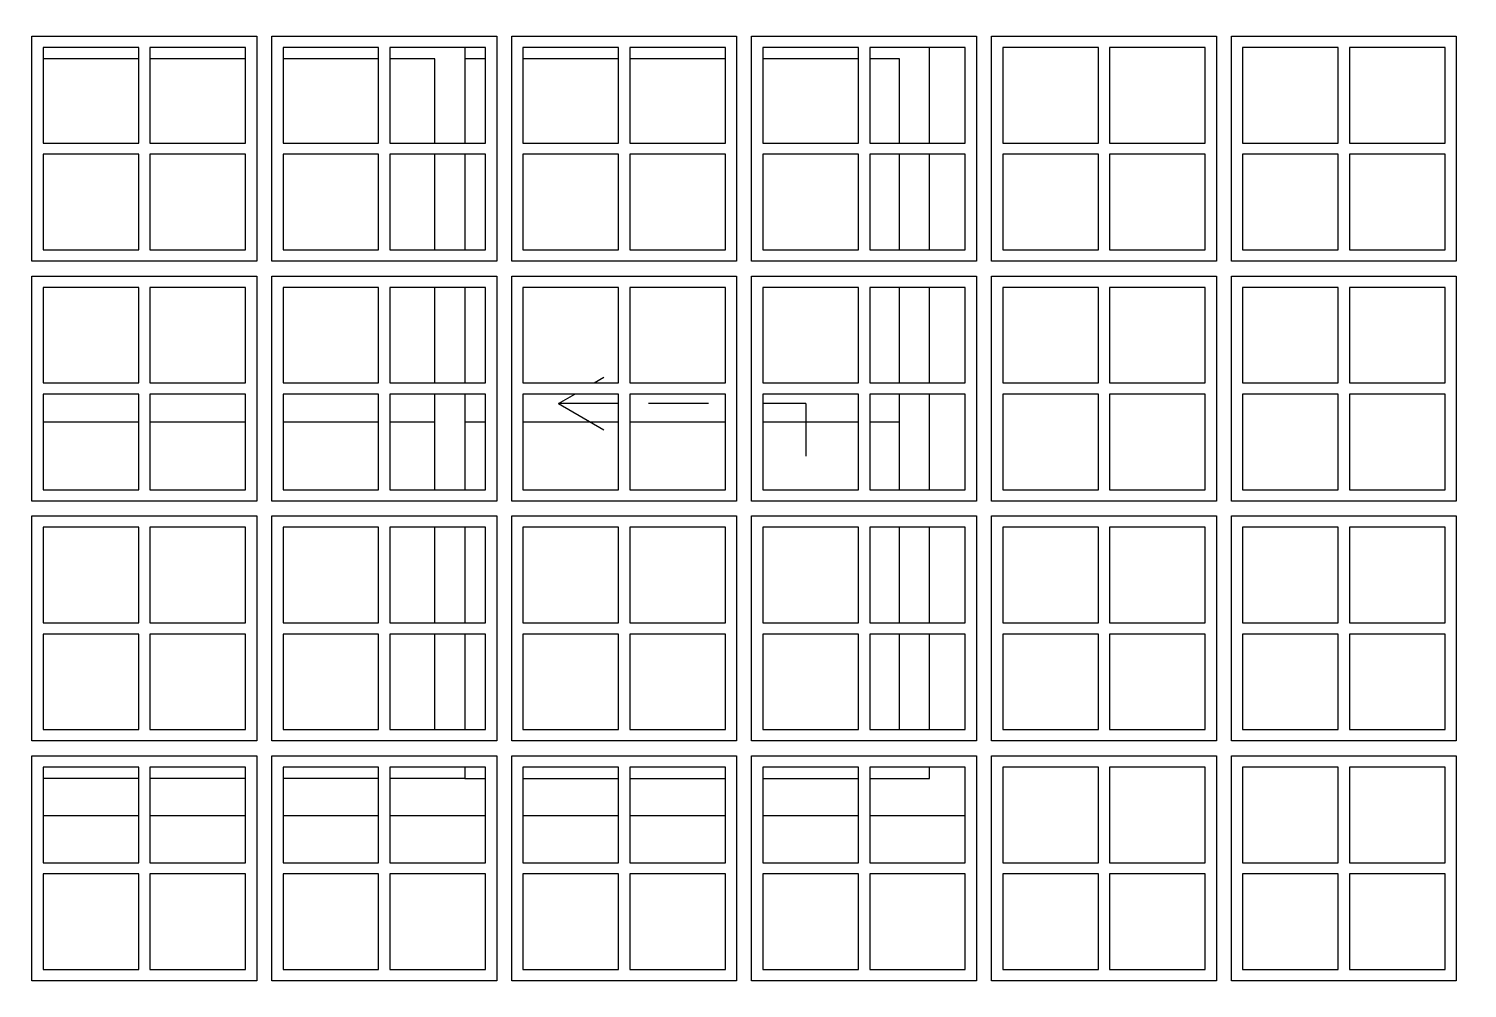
# Model space of a CAD drawing. Header units: metres. Extents: x -77 to 95, y 0 to 9.
# Drawn here: x -13.517 to -11.598, y 0.97 to 2.25 of the extents above; entities that cross this region are included whole.
import ezdxf

# ---------------------------------------------------------------- set-up
doc = ezdxf.new("R2010")
doc.units = ezdxf.units.M
doc.header["$MEASUREMENT"] = 0
doc.layers.add('COTAS EXECUTIVO.EXEC', color=7, linetype='Continuous')
for name, color, linetype, lineweight, true_color in [('COTAS EXECUTIVO.EXEC_Caneta_No__25', 7, 'Continuous', 13, 0x982312), ('Janelas Archicad_Caneta_No__9', 7, 'Continuous', 5, 0x020202), ('Janelas Archicad_Caneta_No__97', 7, 'Continuous', 5, 0x6b6b6b)]:
    doc.layers.add(name, color=color, linetype=linetype, lineweight=lineweight, true_color=true_color)
doc.layers.add('Janelas Archicad_Caneta_No__241', color=7, linetype='Continuous', lineweight=13)
doc.layers.add('Janelas Archicad_Caneta_No__43', color=44, linetype='Continuous', lineweight=0)
doc.styles.add('ESTILO_GERADO_1', font='arial.ttf')
doc.dimstyles.new('ESTILO_GERADO__4', dxfattribs={"dimtxt": 0.1, "dimasz": 0.0475, "dimexe": 0.18, "dimexo": 0.576106, "dimgap": 0, "dimtad": 1, "dimzin": 0, "dimdsep": 46, "dimtxsty": 'ESTILO_GERADO_1', "dimblk": 'ARROWHEAD_11', "dimblk1": 'ARROWHEAD_11', "dimblk2": 'ARROWHEAD_11', "dimcen": 0.09, "dimclrd": 256, "dimclre": 256, "dimclrt": 256, "dimadec": 0, "dimazin": 0, "dimtfac": 1, "dimtdec": 4, "dimtmove": 0, "dimatfit": 3, "dimfxl": 0, "dimtolj": 1, "dimtzin": 0, "dimarcsym": 0})

# ---------------------------------------------------------------- blocks, each defined once
blk = doc.blocks.new('*D12', base_point=(-62.4632, 0))
at = {"layer": 'COTAS EXECUTIVO.EXEC_Caneta_No__25', "linetype": 'Continuous', "lineweight": 13, "true_color": 0x982312}
for points in [[(-1.472, 3.25), (-1.4711, 3.2452), (-1.4684, 3.2412), (-1.4643, 3.2385), (-1.4595, 3.2375), (-1.4547, 3.2385), (-1.4507, 3.2412), (-1.448, 3.2452), (-1.447, 3.25), (-1.448, 3.2548), (-1.4507, 3.2588), (-1.4547, 3.2615), (-1.4595, 3.2625), (-1.4643, 3.2615), (-1.4684, 3.2588), (-1.4711, 3.2548)], [(-1.472, -0.015), (-1.4711, -0.0198), (-1.4684, -0.0238), (-1.4643, -0.0265), (-1.4595, -0.0275), (-1.4547, -0.0265), (-1.4507, -0.0238), (-1.448, -0.0198), (-1.447, -0.015), (-1.448, -0.0102), (-1.4507, -0.0062), (-1.4547, -0.0035), (-1.4595, -0.0025), (-1.4643, -0.0035), (-1.4684, -0.0062), (-1.4711, -0.0102)]]:
    blk.add_hatch(color=24, dxfattribs=at).paths.add_polyline_path(points)
at = {"layer": 'COTAS EXECUTIVO.EXEC_Caneta_No__25', "color": 24, "linetype": 'Continuous', "lineweight": 13, "true_color": 0x982312}
for p, q in [((-1.472, 3.25), (-2.0356, 3.25)), ((-1.4126, 3.25), (-1.447, 3.25)), ((-1.4595, -0.0025), (-1.4595, 3.2375)), ((-1.472, -0.015), (-2.0356, -0.015)), ((-1.4126, -0.015), (-1.447, -0.015)), ((-1.4595, -0.04), (-1.4595, -0.0275))]:
    blk.add_line(p, q, dxfattribs=at)
for centre in [(-1.4595, 3.25), (-1.4595, -0.015)]:
    blk.add_circle(centre, 0.0125, dxfattribs=at)
at = {"layer": 'COTAS EXECUTIVO.EXEC_Caneta_No__25', "color": 24, "lineweight": 13, "true_color": 0x982312, "insert": (-1.4795, 1.484), "char_height": 0.1, "attachment_point": 7, "rotation": 90, "style": 'ESTILO_GERADO_1'}
blk.add_mtext('\\A1;{\\pql;\\fArial|b0|i0|c0|p0;\\W1.000000;3,26}', dxfattribs=at)
blk = doc.blocks.new('ARROWHEAD_11')
at = {"color": 0, "linetype": 'Continuous', "lineweight": 0}
blk.add_line((0, 0), (-1, 0), dxfattribs=at)
at = {"color": 0, "linetype": 'Continuous', "lineweight": 0, "const_width": 0.25, "flags": 128}
blk.add_lwpolyline([(-0.125, 0, 1), (0.125, 0, 1)], format="xyb", close=True, dxfattribs=at)

msp = doc.modelspace()

# ---------------------------------------------------------------- linework, layer by layer
at = {"layer": 'Janelas Archicad_Caneta_No__241', "color": 7, "linetype": 'Continuous', "lineweight": 13}
for p, q in [((-13.3702, 1.2), (-13.4977, 1.2)), ((-13.2277, 1.2), (-13.3552, 1.2)), ((-13.0502, 1.2), (-13.1777, 1.2)), ((-12.9077, 1.2), (-13.0352, 1.2)), ((-12.7302, 1.2), (-12.8577, 1.2)), ((-12.5877, 1.2), (-12.7152, 1.2)), ((-12.4102, 1.2), (-12.5377, 1.2)), ((-12.2677, 1.2), (-12.3952, 1.2))]:
    msp.add_line(p, q, dxfattribs=at)
at = {"layer": 'Janelas Archicad_Caneta_No__43', "color": 44, "linetype": 'Continuous', "lineweight": 0}
for p, q in [((-13.5127, 1.94), (-13.5127, 2.24)), ((-13.5127, 2.24), (-13.2127, 2.24)), ((-13.2127, 2.24), (-13.2127, 1.94)), ((-13.1927, 1.94), (-13.1927, 2.24)), ((-13.1927, 2.24), (-12.8927, 2.24)), ((-12.8927, 2.24), (-12.8927, 1.94)), ((-12.8727, 1.94), (-12.8727, 2.24)), ((-12.8727, 2.24), (-12.5727, 2.24)), ((-12.5727, 2.24), (-12.5727, 1.94)), ((-12.5527, 1.94), (-12.5527, 2.24)), ((-12.5527, 2.24), (-12.2527, 2.24)), ((-12.2527, 2.24), (-12.2527, 1.94)), ((-12.2327, 1.94), (-12.2327, 2.24)), ((-12.2327, 2.24), (-11.9327, 2.24)), ((-11.9327, 2.24), (-11.9327, 1.94)), ((-11.9127, 1.94), (-11.9127, 2.24)), ((-11.9127, 2.24), (-11.6127, 2.24)), ((-11.6127, 2.24), (-11.6127, 1.94)), ((-13.3702, 2.225), (-13.4977, 2.225)), ((-13.4977, 2.225), (-13.4977, 2.0975)), ((-13.3702, 2.0975), (-13.3702, 2.225)), ((-13.2277, 2.225), (-13.3552, 2.225)), ((-13.3552, 2.225), (-13.3552, 2.0975)), ((-13.2277, 2.0975), (-13.2277, 2.225)), ((-13.0502, 2.225), (-13.1777, 2.225)), ((-13.1777, 2.225), (-13.1777, 2.0975)), ((-13.0502, 2.0975), (-13.0502, 2.225)), ((-12.9077, 2.225), (-13.0352, 2.225)), ((-13.0352, 2.225), (-13.0352, 2.0975)), ((-12.9077, 2.0975), (-12.9077, 2.225)), ((-12.7302, 2.225), (-12.8577, 2.225)), ((-12.8577, 2.225), (-12.8577, 2.0975)), ((-12.7302, 2.0975), (-12.7302, 2.225)), ((-12.5877, 2.225), (-12.7152, 2.225)), ((-12.7152, 2.225), (-12.7152, 2.0975)), ((-12.5877, 2.0975), (-12.5877, 2.225)), ((-12.4102, 2.225), (-12.5377, 2.225)), ((-12.5377, 2.225), (-12.5377, 2.0975)), ((-12.4102, 2.0975), (-12.4102, 2.225)), ((-12.2677, 2.225), (-12.3952, 2.225)), ((-12.3952, 2.225), (-12.3952, 2.0975)), ((-12.2677, 2.0975), (-12.2677, 2.225)), ((-12.0902, 2.225), (-12.2177, 2.225)), ((-12.2177, 2.225), (-12.2177, 2.0975)), ((-12.0902, 2.0975), (-12.0902, 2.225)), ((-11.9477, 2.225), (-12.0752, 2.225)), ((-12.0752, 2.225), (-12.0752, 2.0975)), ((-11.9477, 2.0975), (-11.9477, 2.225)), ((-11.7702, 2.225), (-11.8977, 2.225)), ((-11.8977, 2.225), (-11.8977, 2.0975)), ((-11.7702, 2.0975), (-11.7702, 2.225)), ((-11.6277, 2.225), (-11.7552, 2.225)), ((-11.7552, 2.225), (-11.7552, 2.0975)), ((-11.6277, 2.0975), (-11.6277, 2.225)), ((-13.4977, 2.0975), (-13.3702, 2.0975)), ((-13.3552, 2.0975), (-13.2277, 2.0975)), ((-13.1777, 2.0975), (-13.0502, 2.0975)), ((-13.0352, 2.0975), (-12.9077, 2.0975)), ((-12.8577, 2.0975), (-12.7302, 2.0975)), ((-12.7152, 2.0975), (-12.5877, 2.0975)), ((-12.5377, 2.0975), (-12.4102, 2.0975)), ((-12.3952, 2.0975), (-12.2677, 2.0975)), ((-12.2177, 2.0975), (-12.0902, 2.0975)), ((-12.0752, 2.0975), (-11.9477, 2.0975)), ((-11.8977, 2.0975), (-11.7702, 2.0975)), ((-11.7552, 2.0975), (-11.6277, 2.0975)), ((-13.3702, 2.0825), (-13.4977, 2.0825)), ((-13.4977, 2.0825), (-13.4977, 1.955)), ((-13.3702, 1.955), (-13.3702, 2.0825)), ((-13.2277, 2.0825), (-13.3552, 2.0825)), ((-13.3552, 2.0825), (-13.3552, 1.955)), ((-13.2277, 1.955), (-13.2277, 2.0825)), ((-13.0502, 2.0825), (-13.1777, 2.0825)), ((-13.1777, 2.0825), (-13.1777, 1.955)), ((-13.0502, 1.955), (-13.0502, 2.0825)), ((-12.9077, 2.0825), (-13.0352, 2.0825)), ((-13.0352, 2.0825), (-13.0352, 1.955)), ((-12.9077, 1.955), (-12.9077, 2.0825)), ((-12.7302, 2.0825), (-12.8577, 2.0825)), ((-12.8577, 2.0825), (-12.8577, 1.955)), ((-12.7302, 1.955), (-12.7302, 2.0825)), ((-12.5877, 2.0825), (-12.7152, 2.0825)), ((-12.7152, 2.0825), (-12.7152, 1.955)), ((-12.5877, 1.955), (-12.5877, 2.0825)), ((-12.4102, 2.0825), (-12.5377, 2.0825)), ((-12.5377, 2.0825), (-12.5377, 1.955)), ((-12.4102, 1.955), (-12.4102, 2.0825)), ((-12.2677, 2.0825), (-12.3952, 2.0825)), ((-12.3952, 2.0825), (-12.3952, 1.955)), ((-12.2677, 1.955), (-12.2677, 2.0825)), ((-12.0902, 2.0825), (-12.2177, 2.0825)), ((-12.2177, 2.0825), (-12.2177, 1.955)), ((-12.0902, 1.955), (-12.0902, 2.0825)), ((-11.9477, 2.0825), (-12.0752, 2.0825)), ((-12.0752, 2.0825), (-12.0752, 1.955)), ((-11.9477, 1.955), (-11.9477, 2.0825)), ((-11.7702, 2.0825), (-11.8977, 2.0825)), ((-11.8977, 2.0825), (-11.8977, 1.955)), ((-11.7702, 1.955), (-11.7702, 2.0825)), ((-11.6277, 2.0825), (-11.7552, 2.0825)), ((-11.7552, 2.0825), (-11.7552, 1.955)), ((-11.6277, 1.955), (-11.6277, 2.0825)), ((-13.2127, 1.94), (-13.5127, 1.94)), ((-13.4977, 1.955), (-13.3702, 1.955)), ((-13.3552, 1.955), (-13.2277, 1.955)), ((-12.8927, 1.94), (-13.1927, 1.94)), ((-13.1777, 1.955), (-13.0502, 1.955)), ((-13.0352, 1.955), (-12.9077, 1.955)), ((-12.5727, 1.94), (-12.8727, 1.94)), ((-12.8577, 1.955), (-12.7302, 1.955)), ((-12.7152, 1.955), (-12.5877, 1.955)), ((-12.2527, 1.94), (-12.5527, 1.94)), ((-12.5377, 1.955), (-12.4102, 1.955)), ((-12.3952, 1.955), (-12.2677, 1.955)), ((-11.9327, 1.94), (-12.2327, 1.94)), ((-12.2177, 1.955), (-12.0902, 1.955)), ((-12.0752, 1.955), (-11.9477, 1.955)), ((-11.6127, 1.94), (-11.9127, 1.94)), ((-11.8977, 1.955), (-11.7702, 1.955)), ((-11.7552, 1.955), (-11.6277, 1.955)), ((-13.5127, 1.62), (-13.5127, 1.92)), ((-13.5127, 1.92), (-13.2127, 1.92)), ((-13.2127, 1.92), (-13.2127, 1.62)), ((-13.1927, 1.62), (-13.1927, 1.92)), ((-13.1927, 1.92), (-12.8927, 1.92)), ((-12.8927, 1.92), (-12.8927, 1.62)), ((-12.8727, 1.62), (-12.8727, 1.92)), ((-12.8727, 1.92), (-12.5727, 1.92)), ((-12.5727, 1.92), (-12.5727, 1.62)), ((-12.5527, 1.62), (-12.5527, 1.92)), ((-12.5527, 1.92), (-12.2527, 1.92)), ((-12.2527, 1.92), (-12.2527, 1.62)), ((-12.2327, 1.62), (-12.2327, 1.92)), ((-12.2327, 1.92), (-11.9327, 1.92)), ((-11.9327, 1.92), (-11.9327, 1.62)), ((-11.9127, 1.62), (-11.9127, 1.92)), ((-11.9127, 1.92), (-11.6127, 1.92)), ((-11.6127, 1.92), (-11.6127, 1.62)), ((-13.3702, 1.905), (-13.4977, 1.905)), ((-13.4977, 1.905), (-13.4977, 1.7775)), ((-13.3702, 1.7775), (-13.3702, 1.905)), ((-13.2277, 1.905), (-13.3552, 1.905)), ((-13.3552, 1.905), (-13.3552, 1.7775)), ((-13.2277, 1.7775), (-13.2277, 1.905)), ((-13.0502, 1.905), (-13.1777, 1.905)), ((-13.1777, 1.905), (-13.1777, 1.7775)), ((-13.0502, 1.7775), (-13.0502, 1.905)), ((-12.9077, 1.905), (-13.0352, 1.905)), ((-13.0352, 1.905), (-13.0352, 1.7775)), ((-12.9077, 1.7775), (-12.9077, 1.905)), ((-12.7302, 1.905), (-12.8577, 1.905)), ((-12.8577, 1.905), (-12.8577, 1.7775)), ((-12.7302, 1.7775), (-12.7302, 1.905)), ((-12.5877, 1.905), (-12.7152, 1.905)), ((-12.7152, 1.905), (-12.7152, 1.7775)), ((-12.5877, 1.7775), (-12.5877, 1.905)), ((-12.4102, 1.905), (-12.5377, 1.905)), ((-12.5377, 1.905), (-12.5377, 1.7775)), ((-12.4102, 1.7775), (-12.4102, 1.905)), ((-12.2677, 1.905), (-12.3952, 1.905)), ((-12.3952, 1.905), (-12.3952, 1.7775)), ((-12.2677, 1.7775), (-12.2677, 1.905)), ((-12.0902, 1.905), (-12.2177, 1.905)), ((-12.2177, 1.905), (-12.2177, 1.7775)), ((-12.0902, 1.7775), (-12.0902, 1.905)), ((-11.9477, 1.905), (-12.0752, 1.905)), ((-12.0752, 1.905), (-12.0752, 1.7775)), ((-11.9477, 1.7775), (-11.9477, 1.905)), ((-11.7702, 1.905), (-11.8977, 1.905)), ((-11.8977, 1.905), (-11.8977, 1.7775)), ((-11.7702, 1.7775), (-11.7702, 1.905)), ((-11.6277, 1.905), (-11.7552, 1.905)), ((-11.7552, 1.905), (-11.7552, 1.7775)), ((-11.6277, 1.7775), (-11.6277, 1.905)), ((-13.4977, 1.7775), (-13.3702, 1.7775)), ((-13.3552, 1.7775), (-13.2277, 1.7775)), ((-13.1777, 1.7775), (-13.0502, 1.7775)), ((-13.0352, 1.7775), (-12.9077, 1.7775)), ((-12.8577, 1.7775), (-12.7302, 1.7775)), ((-12.7152, 1.7775), (-12.5877, 1.7775)), ((-12.5377, 1.7775), (-12.4102, 1.7775)), ((-12.3952, 1.7775), (-12.2677, 1.7775)), ((-12.2177, 1.7775), (-12.0902, 1.7775)), ((-12.0752, 1.7775), (-11.9477, 1.7775)), ((-11.8977, 1.7775), (-11.7702, 1.7775)), ((-11.7552, 1.7775), (-11.6277, 1.7775)), ((-13.3702, 1.7625), (-13.4977, 1.7625)), ((-13.4977, 1.7625), (-13.4977, 1.635)), ((-13.3702, 1.635), (-13.3702, 1.7625)), ((-13.2277, 1.7625), (-13.3552, 1.7625)), ((-13.3552, 1.7625), (-13.3552, 1.635)), ((-13.2277, 1.635), (-13.2277, 1.7625)), ((-13.0502, 1.7625), (-13.1777, 1.7625)), ((-13.1777, 1.7625), (-13.1777, 1.635)), ((-13.0502, 1.635), (-13.0502, 1.7625)), ((-12.9077, 1.7625), (-13.0352, 1.7625)), ((-13.0352, 1.7625), (-13.0352, 1.635)), ((-12.9077, 1.635), (-12.9077, 1.7625)), ((-12.7302, 1.7625), (-12.8577, 1.7625)), ((-12.8577, 1.7625), (-12.8577, 1.635)), ((-12.7302, 1.635), (-12.7302, 1.7625)), ((-12.5877, 1.7625), (-12.7152, 1.7625)), ((-12.7152, 1.7625), (-12.7152, 1.635)), ((-12.5877, 1.635), (-12.5877, 1.7625)), ((-12.4102, 1.7625), (-12.5377, 1.7625)), ((-12.5377, 1.7625), (-12.5377, 1.635)), ((-12.4102, 1.635), (-12.4102, 1.7625)), ((-12.2677, 1.7625), (-12.3952, 1.7625)), ((-12.3952, 1.7625), (-12.3952, 1.635)), ((-12.2677, 1.635), (-12.2677, 1.7625)), ((-12.0902, 1.7625), (-12.2177, 1.7625)), ((-12.2177, 1.7625), (-12.2177, 1.635)), ((-12.0902, 1.635), (-12.0902, 1.7625)), ((-11.9477, 1.7625), (-12.0752, 1.7625)), ((-12.0752, 1.7625), (-12.0752, 1.635)), ((-11.9477, 1.635), (-11.9477, 1.7625)), ((-11.7702, 1.7625), (-11.8977, 1.7625)), ((-11.8977, 1.7625), (-11.8977, 1.635)), ((-11.7702, 1.635), (-11.7702, 1.7625)), ((-11.6277, 1.7625), (-11.7552, 1.7625)), ((-11.7552, 1.7625), (-11.7552, 1.635)), ((-11.6277, 1.635), (-11.6277, 1.7625)), ((-13.4977, 1.635), (-13.3702, 1.635)), ((-13.3552, 1.635), (-13.2277, 1.635)), ((-13.1777, 1.635), (-13.0502, 1.635)), ((-13.0352, 1.635), (-12.9077, 1.635)), ((-12.8577, 1.635), (-12.7302, 1.635)), ((-12.7152, 1.635), (-12.5877, 1.635)), ((-12.5377, 1.635), (-12.4102, 1.635)), ((-12.3952, 1.635), (-12.2677, 1.635)), ((-12.2177, 1.635), (-12.0902, 1.635)), ((-12.0752, 1.635), (-11.9477, 1.635)), ((-11.8977, 1.635), (-11.7702, 1.635)), ((-11.7552, 1.635), (-11.6277, 1.635)), ((-13.2127, 1.62), (-13.5127, 1.62)), ((-12.8927, 1.62), (-13.1927, 1.62)), ((-12.5727, 1.62), (-12.8727, 1.62)), ((-12.2527, 1.62), (-12.5527, 1.62)), ((-11.9327, 1.62), (-12.2327, 1.62)), ((-11.6127, 1.62), (-11.9127, 1.62)), ((-13.5127, 1.3), (-13.5127, 1.6)), ((-13.5127, 1.6), (-13.2127, 1.6)), ((-13.2127, 1.6), (-13.2127, 1.3)), ((-13.1927, 1.3), (-13.1927, 1.6)), ((-13.1927, 1.6), (-12.8927, 1.6)), ((-12.8927, 1.6), (-12.8927, 1.3)), ((-12.8727, 1.3), (-12.8727, 1.6)), ((-12.8727, 1.6), (-12.5727, 1.6)), ((-12.5727, 1.6), (-12.5727, 1.3)), ((-12.5527, 1.3), (-12.5527, 1.6)), ((-12.5527, 1.6), (-12.2527, 1.6)), ((-12.2527, 1.6), (-12.2527, 1.3)), ((-12.2327, 1.3), (-12.2327, 1.6)), ((-12.2327, 1.6), (-11.9327, 1.6)), ((-11.9327, 1.6), (-11.9327, 1.3)), ((-11.9127, 1.3), (-11.9127, 1.6)), ((-11.9127, 1.6), (-11.6127, 1.6)), ((-11.6127, 1.6), (-11.6127, 1.3)), ((-13.3702, 1.585), (-13.4977, 1.585)), ((-13.4977, 1.585), (-13.4977, 1.4575)), ((-13.3702, 1.4575), (-13.3702, 1.585)), ((-13.2277, 1.585), (-13.3552, 1.585)), ((-13.3552, 1.585), (-13.3552, 1.4575)), ((-13.2277, 1.4575), (-13.2277, 1.585)), ((-13.0502, 1.585), (-13.1777, 1.585)), ((-13.1777, 1.585), (-13.1777, 1.4575)), ((-13.0502, 1.4575), (-13.0502, 1.585)), ((-12.9077, 1.585), (-13.0352, 1.585)), ((-13.0352, 1.585), (-13.0352, 1.4575)), ((-12.9077, 1.4575), (-12.9077, 1.585)), ((-12.7302, 1.585), (-12.8577, 1.585)), ((-12.8577, 1.585), (-12.8577, 1.4575)), ((-12.7302, 1.4575), (-12.7302, 1.585)), ((-12.5877, 1.585), (-12.7152, 1.585)), ((-12.7152, 1.585), (-12.7152, 1.4575)), ((-12.5877, 1.4575), (-12.5877, 1.585)), ((-12.4102, 1.585), (-12.5377, 1.585)), ((-12.5377, 1.585), (-12.5377, 1.4575)), ((-12.4102, 1.4575), (-12.4102, 1.585)), ((-12.2677, 1.585), (-12.3952, 1.585)), ((-12.3952, 1.585), (-12.3952, 1.4575)), ((-12.2677, 1.4575), (-12.2677, 1.585)), ((-12.0902, 1.585), (-12.2177, 1.585)), ((-12.2177, 1.585), (-12.2177, 1.4575)), ((-12.0902, 1.4575), (-12.0902, 1.585)), ((-11.9477, 1.585), (-12.0752, 1.585)), ((-12.0752, 1.585), (-12.0752, 1.4575)), ((-11.9477, 1.4575), (-11.9477, 1.585)), ((-11.7702, 1.585), (-11.8977, 1.585)), ((-11.8977, 1.585), (-11.8977, 1.4575)), ((-11.7702, 1.4575), (-11.7702, 1.585)), ((-11.6277, 1.585), (-11.7552, 1.585)), ((-11.7552, 1.585), (-11.7552, 1.4575)), ((-11.6277, 1.4575), (-11.6277, 1.585)), ((-13.4977, 1.4575), (-13.3702, 1.4575)), ((-13.3702, 1.4425), (-13.4977, 1.4425)), ((-13.4977, 1.4425), (-13.4977, 1.315)), ((-13.3702, 1.315), (-13.3702, 1.4425)), ((-13.3552, 1.4575), (-13.2277, 1.4575)), ((-13.2277, 1.4425), (-13.3552, 1.4425)), ((-13.3552, 1.4425), (-13.3552, 1.315)), ((-13.2277, 1.315), (-13.2277, 1.4425)), ((-13.1777, 1.4575), (-13.0502, 1.4575)), ((-13.0502, 1.4425), (-13.1777, 1.4425)), ((-13.1777, 1.4425), (-13.1777, 1.315)), ((-13.0502, 1.315), (-13.0502, 1.4425)), ((-13.0352, 1.4575), (-12.9077, 1.4575)), ((-12.9077, 1.4425), (-13.0352, 1.4425)), ((-13.0352, 1.4425), (-13.0352, 1.315)), ((-12.9077, 1.315), (-12.9077, 1.4425)), ((-12.8577, 1.4575), (-12.7302, 1.4575)), ((-12.7302, 1.4425), (-12.8577, 1.4425)), ((-12.8577, 1.4425), (-12.8577, 1.315)), ((-12.7302, 1.315), (-12.7302, 1.4425)), ((-12.7152, 1.4575), (-12.5877, 1.4575)), ((-12.5877, 1.4425), (-12.7152, 1.4425)), ((-12.7152, 1.4425), (-12.7152, 1.315)), ((-12.5877, 1.315), (-12.5877, 1.4425)), ((-12.5377, 1.4575), (-12.4102, 1.4575)), ((-12.4102, 1.4425), (-12.5377, 1.4425)), ((-12.5377, 1.4425), (-12.5377, 1.315)), ((-12.4102, 1.315), (-12.4102, 1.4425)), ((-12.3952, 1.4575), (-12.2677, 1.4575)), ((-12.2677, 1.4425), (-12.3952, 1.4425)), ((-12.3952, 1.4425), (-12.3952, 1.315)), ((-12.2677, 1.315), (-12.2677, 1.4425)), ((-12.2177, 1.4575), (-12.0902, 1.4575)), ((-12.0902, 1.4425), (-12.2177, 1.4425)), ((-12.2177, 1.4425), (-12.2177, 1.315)), ((-12.0902, 1.315), (-12.0902, 1.4425)), ((-12.0752, 1.4575), (-11.9477, 1.4575)), ((-11.9477, 1.4425), (-12.0752, 1.4425)), ((-12.0752, 1.4425), (-12.0752, 1.315)), ((-11.9477, 1.315), (-11.9477, 1.4425)), ((-11.8977, 1.4575), (-11.7702, 1.4575)), ((-11.7702, 1.4425), (-11.8977, 1.4425)), ((-11.8977, 1.4425), (-11.8977, 1.315)), ((-11.7702, 1.315), (-11.7702, 1.4425)), ((-11.7552, 1.4575), (-11.6277, 1.4575)), ((-11.6277, 1.4425), (-11.7552, 1.4425)), ((-11.7552, 1.4425), (-11.7552, 1.315)), ((-11.6277, 1.315), (-11.6277, 1.4425)), ((-13.4977, 1.315), (-13.3702, 1.315)), ((-13.3552, 1.315), (-13.2277, 1.315)), ((-13.1777, 1.315), (-13.0502, 1.315)), ((-13.0352, 1.315), (-12.9077, 1.315)), ((-12.8577, 1.315), (-12.7302, 1.315)), ((-12.7152, 1.315), (-12.5877, 1.315)), ((-12.5377, 1.315), (-12.4102, 1.315)), ((-12.3952, 1.315), (-12.2677, 1.315)), ((-12.2177, 1.315), (-12.0902, 1.315)), ((-12.0752, 1.315), (-11.9477, 1.315)), ((-11.8977, 1.315), (-11.7702, 1.315)), ((-11.7552, 1.315), (-11.6277, 1.315)), ((-13.2127, 1.3), (-13.5127, 1.3)), ((-12.8927, 1.3), (-13.1927, 1.3)), ((-12.5727, 1.3), (-12.8727, 1.3)), ((-12.2527, 1.3), (-12.5527, 1.3)), ((-11.9327, 1.3), (-12.2327, 1.3)), ((-11.6127, 1.3), (-11.9127, 1.3)), ((-13.5127, 0.98), (-13.5127, 1.28)), ((-13.5127, 1.28), (-13.2127, 1.28)), ((-13.2127, 1.28), (-13.2127, 0.98)), ((-13.1927, 0.98), (-13.1927, 1.28)), ((-13.1927, 1.28), (-12.8927, 1.28)), ((-12.8927, 1.28), (-12.8927, 0.98)), ((-12.8727, 0.98), (-12.8727, 1.28)), ((-12.8727, 1.28), (-12.5727, 1.28)), ((-12.5727, 1.28), (-12.5727, 0.98)), ((-12.5527, 0.98), (-12.5527, 1.28)), ((-12.5527, 1.28), (-12.2527, 1.28)), ((-12.2527, 1.28), (-12.2527, 0.98)), ((-12.2327, 0.98), (-12.2327, 1.28)), ((-12.2327, 1.28), (-11.9327, 1.28)), ((-11.9327, 1.28), (-11.9327, 0.98)), ((-11.9127, 0.98), (-11.9127, 1.28)), ((-11.9127, 1.28), (-11.6127, 1.28)), ((-11.6127, 1.28), (-11.6127, 0.98)), ((-13.3702, 1.265), (-13.4977, 1.265)), ((-13.4977, 1.265), (-13.4977, 1.1375)), ((-13.3702, 1.1375), (-13.3702, 1.265)), ((-13.2277, 1.265), (-13.3552, 1.265)), ((-13.3552, 1.265), (-13.3552, 1.1375)), ((-13.2277, 1.1375), (-13.2277, 1.265)), ((-13.0502, 1.265), (-13.1777, 1.265)), ((-13.1777, 1.265), (-13.1777, 1.1375)), ((-13.0502, 1.1375), (-13.0502, 1.265)), ((-12.9077, 1.265), (-13.0352, 1.265)), ((-13.0352, 1.265), (-13.0352, 1.1375)), ((-12.9077, 1.1375), (-12.9077, 1.265)), ((-12.7302, 1.265), (-12.8577, 1.265)), ((-12.8577, 1.265), (-12.8577, 1.1375)), ((-12.7302, 1.1375), (-12.7302, 1.265)), ((-12.5877, 1.265), (-12.7152, 1.265)), ((-12.7152, 1.265), (-12.7152, 1.1375)), ((-12.5877, 1.1375), (-12.5877, 1.265)), ((-12.4102, 1.265), (-12.5377, 1.265)), ((-12.5377, 1.265), (-12.5377, 1.1375)), ((-12.4102, 1.1375), (-12.4102, 1.265)), ((-12.2677, 1.265), (-12.3952, 1.265)), ((-12.3952, 1.265), (-12.3952, 1.1375)), ((-12.2677, 1.1375), (-12.2677, 1.265)), ((-12.0902, 1.265), (-12.2177, 1.265)), ((-12.2177, 1.265), (-12.2177, 1.1375)), ((-12.0902, 1.1375), (-12.0902, 1.265)), ((-11.9477, 1.265), (-12.0752, 1.265)), ((-12.0752, 1.265), (-12.0752, 1.1375)), ((-11.9477, 1.1375), (-11.9477, 1.265)), ((-11.7702, 1.265), (-11.8977, 1.265)), ((-11.8977, 1.265), (-11.8977, 1.1375)), ((-11.7702, 1.1375), (-11.7702, 1.265)), ((-11.6277, 1.265), (-11.7552, 1.265)), ((-11.7552, 1.265), (-11.7552, 1.1375)), ((-11.6277, 1.1375), (-11.6277, 1.265)), ((-13.4977, 1.1375), (-13.3702, 1.1375)), ((-13.3552, 1.1375), (-13.2277, 1.1375)), ((-13.1777, 1.1375), (-13.0502, 1.1375)), ((-13.0352, 1.1375), (-12.9077, 1.1375)), ((-12.8577, 1.1375), (-12.7302, 1.1375)), ((-12.7152, 1.1375), (-12.5877, 1.1375)), ((-12.5377, 1.1375), (-12.4102, 1.1375)), ((-12.3952, 1.1375), (-12.2677, 1.1375)), ((-12.2177, 1.1375), (-12.0902, 1.1375)), ((-12.0752, 1.1375), (-11.9477, 1.1375)), ((-11.8977, 1.1375), (-11.7702, 1.1375)), ((-11.7552, 1.1375), (-11.6277, 1.1375)), ((-13.3702, 1.1225), (-13.4977, 1.1225)), ((-13.4977, 1.1225), (-13.4977, 0.995)), ((-13.3702, 0.995), (-13.3702, 1.1225)), ((-13.2277, 1.1225), (-13.3552, 1.1225)), ((-13.3552, 1.1225), (-13.3552, 0.995)), ((-13.2277, 0.995), (-13.2277, 1.1225)), ((-13.0502, 1.1225), (-13.1777, 1.1225)), ((-13.1777, 1.1225), (-13.1777, 0.995)), ((-13.0502, 0.995), (-13.0502, 1.1225)), ((-12.9077, 1.1225), (-13.0352, 1.1225)), ((-13.0352, 1.1225), (-13.0352, 0.995)), ((-12.9077, 0.995), (-12.9077, 1.1225)), ((-12.7302, 1.1225), (-12.8577, 1.1225)), ((-12.8577, 1.1225), (-12.8577, 0.995)), ((-12.7302, 0.995), (-12.7302, 1.1225)), ((-12.5877, 1.1225), (-12.7152, 1.1225)), ((-12.7152, 1.1225), (-12.7152, 0.995)), ((-12.5877, 0.995), (-12.5877, 1.1225)), ((-12.4102, 1.1225), (-12.5377, 1.1225)), ((-12.5377, 1.1225), (-12.5377, 0.995)), ((-12.4102, 0.995), (-12.4102, 1.1225)), ((-12.2677, 1.1225), (-12.3952, 1.1225)), ((-12.3952, 1.1225), (-12.3952, 0.995)), ((-12.2677, 0.995), (-12.2677, 1.1225)), ((-12.0902, 1.1225), (-12.2177, 1.1225)), ((-12.2177, 1.1225), (-12.2177, 0.995)), ((-12.0902, 0.995), (-12.0902, 1.1225)), ((-11.9477, 1.1225), (-12.0752, 1.1225)), ((-12.0752, 1.1225), (-12.0752, 0.995)), ((-11.9477, 0.995), (-11.9477, 1.1225)), ((-11.7702, 1.1225), (-11.8977, 1.1225)), ((-11.8977, 1.1225), (-11.8977, 0.995)), ((-11.7702, 0.995), (-11.7702, 1.1225)), ((-11.6277, 1.1225), (-11.7552, 1.1225)), ((-11.7552, 1.1225), (-11.7552, 0.995)), ((-11.6277, 0.995), (-11.6277, 1.1225)), ((-13.2127, 0.98), (-13.5127, 0.98)), ((-13.4977, 0.995), (-13.3702, 0.995)), ((-13.3552, 0.995), (-13.2277, 0.995)), ((-12.8927, 0.98), (-13.1927, 0.98)), ((-13.1777, 0.995), (-13.0502, 0.995)), ((-13.0352, 0.995), (-12.9077, 0.995)), ((-12.5727, 0.98), (-12.8727, 0.98)), ((-12.8577, 0.995), (-12.7302, 0.995)), ((-12.7152, 0.995), (-12.5877, 0.995)), ((-12.2527, 0.98), (-12.5527, 0.98)), ((-12.5377, 0.995), (-12.4102, 0.995)), ((-12.3952, 0.995), (-12.2677, 0.995)), ((-11.9327, 0.98), (-12.2327, 0.98)), ((-12.2177, 0.995), (-12.0902, 0.995)), ((-12.0752, 0.995), (-11.9477, 0.995)), ((-11.6127, 0.98), (-11.9127, 0.98)), ((-11.8977, 0.995), (-11.7702, 0.995)), ((-11.7552, 0.995), (-11.6277, 0.995))]:
    msp.add_line(p, q, dxfattribs=at)
at = {"layer": 'Janelas Archicad_Caneta_No__9', "color": 18, "linetype": 'Continuous', "lineweight": 5, "true_color": 0x020202}
for p, q in [((-13.3702, 2.21), (-13.4977, 2.21)), ((-13.2277, 2.21), (-13.3552, 2.21)), ((-13.0502, 2.21), (-13.1777, 2.21)), ((-12.9753, 2.21), (-13.0352, 2.21)), ((-12.9753, 2.0975), (-12.9753, 2.21)), ((-12.9353, 2.225), (-12.9353, 2.21)), ((-12.9353, 2.21), (-12.9353, 2.0975)), ((-12.9077, 2.21), (-12.9353, 2.21)), ((-12.7302, 2.21), (-12.8577, 2.21)), ((-12.5877, 2.21), (-12.7152, 2.21)), ((-12.4102, 2.21), (-12.5377, 2.21)), ((-12.3553, 2.21), (-12.3952, 2.21)), ((-12.3553, 2.0975), (-12.3553, 2.21)), ((-12.3153, 2.0975), (-12.3153, 2.225)), ((-12.9753, 1.955), (-12.9753, 2.0825)), ((-12.9353, 2.0825), (-12.9353, 1.955)), ((-12.3553, 1.955), (-12.3553, 2.0825)), ((-12.3153, 1.955), (-12.3153, 2.0825)), ((-12.9753, 1.7775), (-12.9753, 1.905)), ((-12.9353, 1.905), (-12.9353, 1.7775)), ((-12.3553, 1.7775), (-12.3553, 1.905)), ((-12.3153, 1.7775), (-12.3153, 1.905)), ((-12.9753, 1.635), (-12.9753, 1.7625)), ((-12.9353, 1.7625), (-12.9353, 1.635)), ((-12.3553, 1.635), (-12.3553, 1.7625)), ((-12.3153, 1.635), (-12.3153, 1.7625)), ((-13.3702, 1.725), (-13.4977, 1.725)), ((-13.2277, 1.725), (-13.3552, 1.725)), ((-13.0502, 1.725), (-13.1777, 1.725)), ((-12.9753, 1.725), (-13.0352, 1.725)), ((-12.9077, 1.725), (-12.9353, 1.725)), ((-12.7302, 1.725), (-12.8577, 1.725)), ((-12.5877, 1.725), (-12.7152, 1.725)), ((-12.4102, 1.725), (-12.5377, 1.725)), ((-12.3553, 1.725), (-12.3952, 1.725)), ((-12.9753, 1.4575), (-12.9753, 1.585)), ((-12.9353, 1.585), (-12.9353, 1.4575)), ((-12.3553, 1.4575), (-12.3553, 1.585)), ((-12.3153, 1.4575), (-12.3153, 1.585)), ((-12.9753, 1.315), (-12.9753, 1.4425)), ((-12.9353, 1.4425), (-12.9353, 1.315)), ((-12.3553, 1.315), (-12.3553, 1.4425)), ((-12.3153, 1.315), (-12.3153, 1.4425)), ((-13.3702, 1.25), (-13.4977, 1.25)), ((-13.2277, 1.25), (-13.3552, 1.25)), ((-13.0502, 1.25), (-13.1777, 1.25)), ((-12.9353, 1.25), (-13.0352, 1.25)), ((-12.9353, 1.265), (-12.9353, 1.25)), ((-12.9353, 1.25), (-12.9077, 1.25)), ((-12.8577, 1.25), (-12.7302, 1.25)), ((-12.7152, 1.25), (-12.5877, 1.25)), ((-12.5377, 1.25), (-12.4102, 1.25)), ((-12.3952, 1.25), (-12.3153, 1.25)), ((-12.3153, 1.25), (-12.3153, 1.265))]:
    msp.add_line(p, q, dxfattribs=at)
at = {"layer": 'Janelas Archicad_Caneta_No__97', "color": 251, "linetype": 'Continuous', "lineweight": 5, "true_color": 0x6b6b6b}
for p, q in [((-12.7627, 1.7775), (-12.7497, 1.785)), ((-12.8103, 1.75), (-12.7887, 1.7625)), ((-12.7303, 1.75), (-12.8103, 1.75)), ((-12.8103, 1.75), (-12.7497, 1.715)), ((-12.6103, 1.75), (-12.6903, 1.75)), ((-12.4803, 1.75), (-12.5377, 1.75)), ((-12.4803, 1.75), (-12.4803, 1.68))]:
    msp.add_line(p, q, dxfattribs=at)

# ---------------------------------------------------------------- dimensions: what is measured, and where the dimension line sits
at = {"layer": 'COTAS EXECUTIVO.EXEC', "color": 24, "linetype": 'Continuous', "lineweight": 13, "true_color": 0x982312}
dim = msp.add_linear_dim(base=(-1.4595136245, 3.249999991), p1=(-14.7616731409, -0.0150000072), p2=(-2.1626731337, 3.249999991), angle=90, dimstyle='ESTILO_GERADO__4', dxfattribs=at)
dim.commit()
dim.dimension.update_dxf_attribs({"geometry": '*D12', "text_midpoint": (-1.5295136248, 1.6134980066), "dimtype": 160, "text_rotation": 90})

doc.saveas('drawing.dxf')
